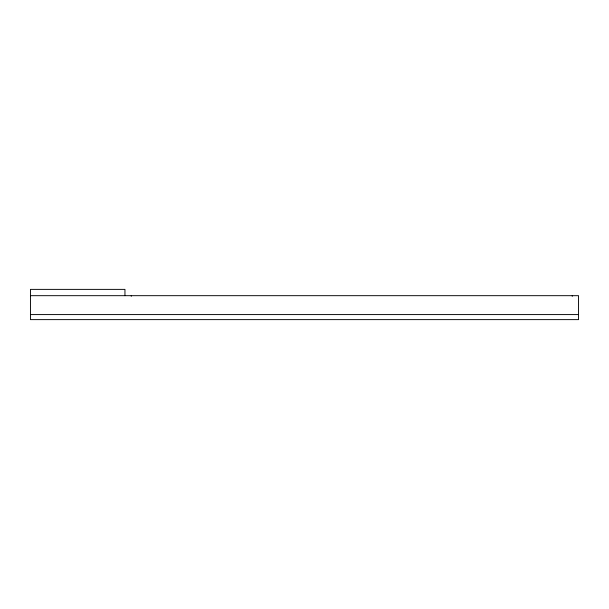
<?xml version="1.0" encoding="UTF-8"?>
<svg xmlns="http://www.w3.org/2000/svg" width="609" height="609" viewBox="0 0 609 609"><rect width="100%" height="100%" fill="white"/><g stroke="black" fill="none" stroke-linecap="round" stroke-linejoin="round"><path stroke-width="0.91" d="M30.45 295.677L578.55 295.677L578.55 319.618L30.45 319.618L30.45 289.382L124.952 289.382L124.952 295.677M30.45 314.579L578.55 314.579M572.247 295.677L572.247 296.309M131.247 295.677L131.247 296.309"/></g></svg>
